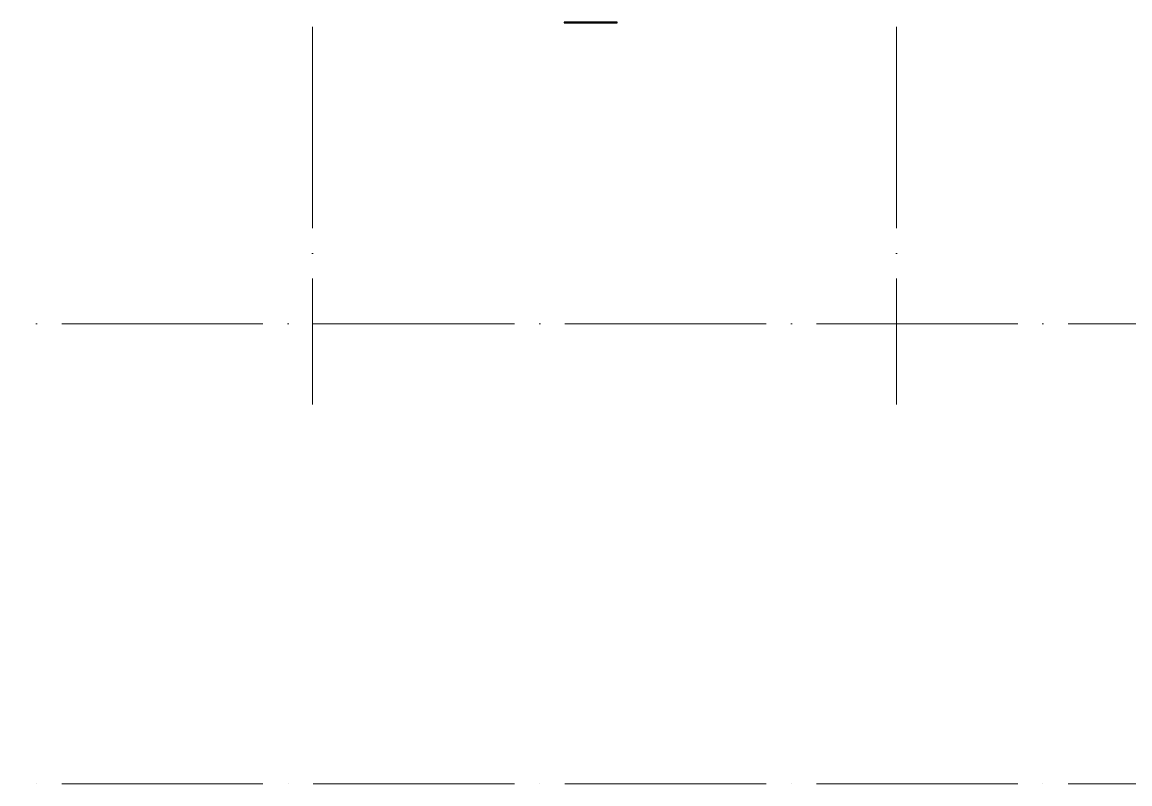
# Model space of a CAD drawing. Header units: millimetres. Extents: x -325553 to 627452, y -28539 to 738858.
# Drawn here: x -62145 to -51139, y 639897 to 647464 of the extents above; entities that cross this region are included whole.
import ezdxf

# ---------------------------------------------------------------- set-up
doc = ezdxf.new("R2010")
doc.units = ezdxf.units.MM
doc.linetypes.add('ADSK_Линия сетки', pattern=[25, 20, -2.5, 0, -2.5])
doc.layers.add('Оси', color=252, linetype='Continuous', lineweight=9)
doc.layers.add('Стены наружные', color=7, linetype='Continuous', lineweight=18)

# ---------------------------------------------------------------- blocks, each defined once
blk = doc.blocks.new('1 этаж')
at = {"layer": 'Оси', "color": 251, "linetype": 'ADSK_Линия сетки', "ltscale": 100, "true_color": 0x636466}
for p, q in [((-58456, 32207), (-58456, 10956)), ((-52656, 32207), (-52656, 10956)), ((-26448, 11756), (-72528, 11756)), ((-26448, 7186), (-72528, 7186))]:
    blk.add_line(p, q, dxfattribs=at)
at = {"layer": 'Стены наружные', "color": 251, "lineweight": 30, "true_color": 0x636466}
for p, q in [((-55431, 14753), (-55956, 14753)), ((-55956, 14753), (-55956, 14748)), ((-55431, 14748), (-55431, 14753)), ((-55956, 14748), (-55431, 14748))]:
    blk.add_line(p, q, dxfattribs=at)
at = {"layer": 'Стены наружные', "color": 251, "linetype": 'Continuous', "lineweight": 9, "true_color": 0x636466}
for p, q in [((-55884, 14748), (-55886, 14753)), ((-55863, 14753), (-55866, 14748))]:
    blk.add_line(p, q, dxfattribs=at)

msp = doc.modelspace()

# ---------------------------------------------------------------- block references
msp.add_blockref('1 этаж', (-802.7, 632710.4))

doc.saveas('drawing.dxf')
